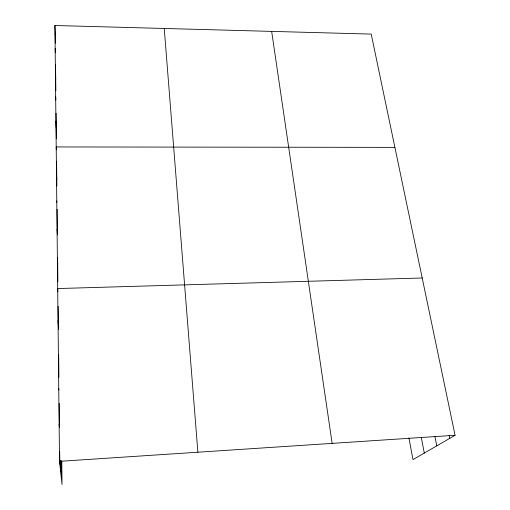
<?xml version="1.0" encoding="UTF-8"?>
<svg xmlns="http://www.w3.org/2000/svg" width="510" height="510" viewBox="0 0 510 510"><rect width="100%" height="100%" fill="white"/><g stroke="black" fill="none" stroke-linecap="round" stroke-linejoin="round"><path stroke-width="0.76" d="M61.767 460.9L62.041 484.5L59.517 461.34L54.921 25.5L371.216 34.093L455.079 435.272L412.979 459.625L408.95 437.924M59.517 461.34L455.079 435.272M422.197 277.988L57.694 288.552L57.879 291.465M394.893 147.371L56.202 146.944L56.342 149.851M449.183 435.228L449.814 438.313M434.966 436.668L436.789 445.848M421.311 437.51L424.294 453.078M271.664 31.39L332.144 443.368M59.128 424.243L59.447 427.667M58.752 388.486L58.873 390.042M164.239 28.471L197.886 452.217M58.44 354.711L58.701 358.32M58.032 320.701L58.35 325.431M57.375 258.379L57.694 263.81M57.069 229.175L57.388 234.919M56.769 200.895L56.852 202.406M56.482 173.502L56.795 179.8M55.928 121.189L56.24 127.965M55.666 96.199L55.839 100.081M55.411 71.942L55.718 79.133M54.921 25.5L55.322 35.407M55.163 48.386L55.348 52.81M61.168 460.855L61.366 478.323M60.499 460.466L60.62 471.457M55.227 33.054L55.335 43.235M55.564 64.337L55.845 90.774M56.087 113.258L56.355 138.796M56.597 161.23L56.865 186.003M57.114 209.259L57.375 234.141M57.624 257.563L57.885 281.871M58.146 306.363L58.395 329.345M58.663 354.405L58.905 377.33M59.185 403.359L59.409 424.53M59.702 451.528L59.836 464.259"/></g></svg>
